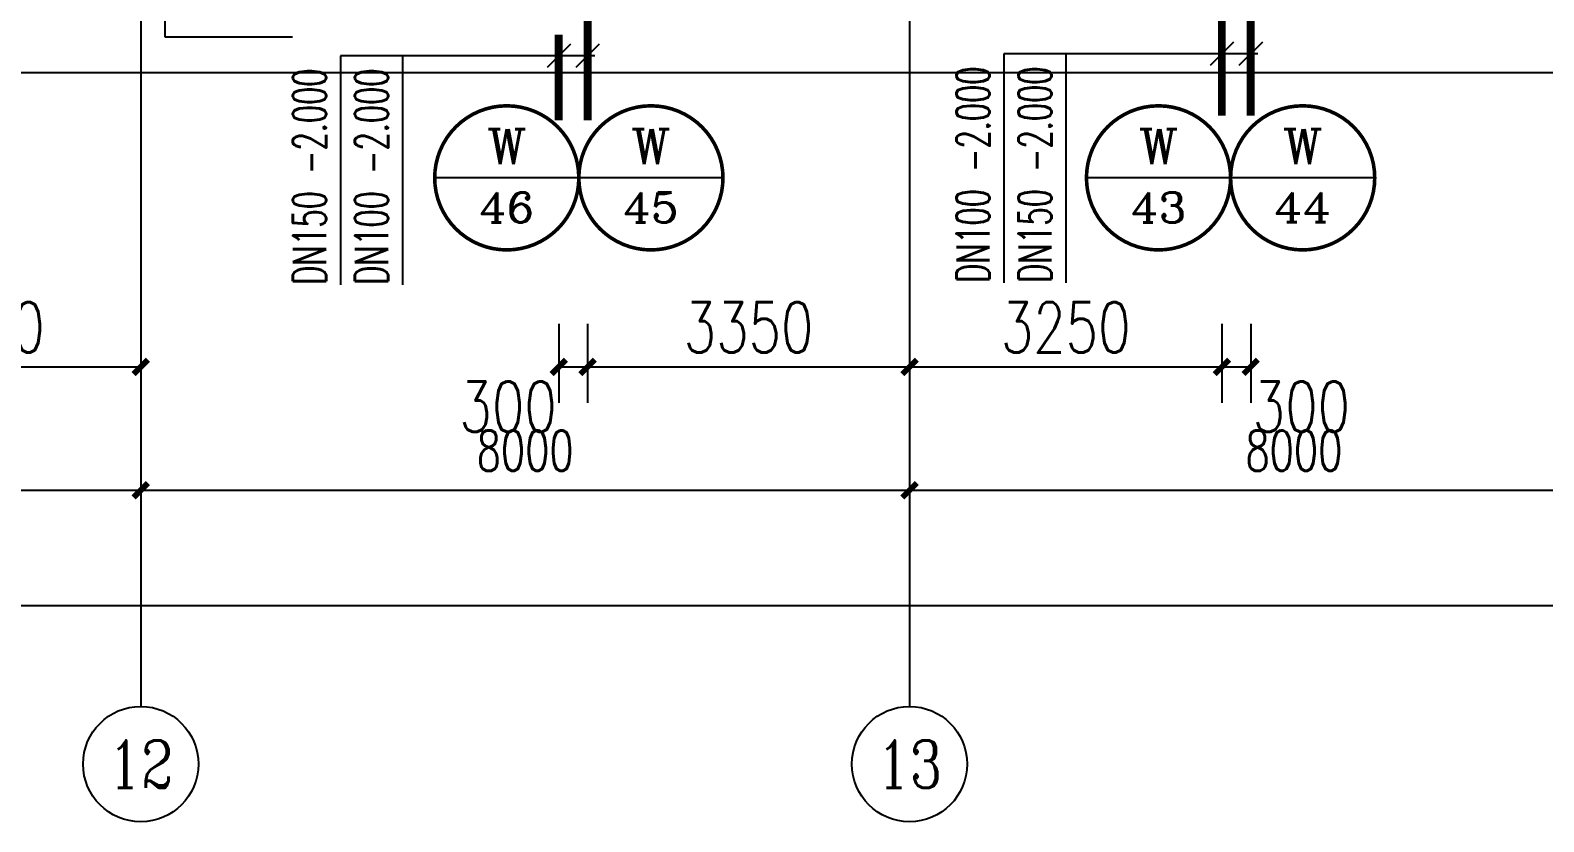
# Model space of a CAD drawing. Extents: x 0 to 2838408, y -923048 to 203859.
# Drawn here: x 2419567 to 2435317, y -278292 to -270054 of the extents above; entities that cross this region are included whole.
import ezdxf
from ezdxf.enums import TextEntityAlignment as Align

# ---------------------------------------------------------------- set-up
doc = ezdxf.new("R2010")
doc.units = 0
doc.header["$LTSCALE"] = 1000
doc.linetypes.add('DASH', pattern=[0.35, 0.25, -0.1])
for name, color, linetype in [('AXIS', 3, 'Continuous'), ('AXIS_TEXT', 7, 'Continuous'), ('DIM_污水', 3, 'Continuous'), ('DIM_消防', 3, 'Continuous'), ('DOTE', 8, 'Continuous'), ('GROUND', 2, 'Continuous'), ('PIPE-污水', 2, 'DASH'), ('TWT_DIM', 3, 'Continuous'), ('XREF', 8, 'Continuous')]:
    doc.layers.add(name, color=color, linetype=linetype)
doc.styles.add('_TCH_AXIS', font='COMPLEX', dxfattribs={"bigfont": 'GBCBIG'})
doc.styles.add('_TCH_DIM_T3', font='SIMPLEX', dxfattribs={"width": 0.75, "bigfont": 'HZTXT'})
doc.styles.add('_TWT_CIRCLE', font='COMPLEX', dxfattribs={"width": 1.1, "height": 2.3, "bigfont": 'HZTXT'})
doc.styles.add('_TWT_PIPEDN', font='SIMPLEX', dxfattribs={"width": 0.8, "height": 2.3, "bigfont": 'HZTXT'})
doc.styles.add('A_DIM_T3', font='SIMPLEX', dxfattribs={"width": 0.7, "bigfont": 'HZ'})
doc.styles.add('COMPLEX', font='COMPLEX')
doc.dimstyles.new('_TCH_ARCH&&150', dxfattribs={"dimtxt": 420, "dimasz": 150, "dimexe": 375, "dimexo": 450, "dimgap": 202.5, "dimtad": 1, "dimdec": 0, "dimzin": 0, "dimdsep": 46, "dimtxsty": 'A_DIM_T3', "dimblk": 'ARCHTICK', "dimcen": 0.09, "dimclrt": 7, "dimazin": 2, "dimtfac": 1, "dimtdec": 0, "dimtix": 1, "dimtmove": 2, "dimatfit": 3, "dimfxl": 150, "dimtolj": 1, "dimtzin": 0, "dimarcsym": 0})
doc.dimstyles.new('_TWT_ARCH&&150', dxfattribs={"dimtxt": 525, "dimasz": 150, "dimexe": 375, "dimexo": 450, "dimgap": 150, "dimtad": 1, "dimdec": 0, "dimzin": 0, "dimdsep": 46, "dimtxsty": '_TCH_DIM_T3', "dimblk": 'ARCHTICK', "dimcen": 0.09, "dimclrt": 7, "dimazin": 2, "dimtfac": 1, "dimtdec": 0, "dimtix": 1, "dimtmove": 2, "dimatfit": 3, "dimfxl": 1, "dimtolj": 1, "dimtzin": 0, "dimarcsym": 0})

# ---------------------------------------------------------------- blocks, each defined once
blk = doc.blocks.new('_ArchTick')
at = {"color": 0, "linetype": 'ByBlock', "const_width": 0.4}
blk.add_lwpolyline([(-0.5, -0.5), (0.5, 0.5)], dxfattribs=at)
blk = doc.blocks.new('*D846')
at = {"layer": 'AXIS', "color": 0, "lineweight": -2, "transparency": 16777216}
for p, q in [((2412717, -271542), (2412717, -275217)), ((2420717, -271542), (2420717, -275217)), ((2412717, -274842), (2420717, -274842))]:
    blk.add_line(p, q, dxfattribs=at)
at = {"layer": 'Defpoints', "color": 0, "transparency": 16777216}
for p in [(2412717, -271092), (2420717, -271092), (2420717, -274842)]:
    blk.add_point(p, dxfattribs=at)
at = {"layer": 'AXIS', "color": 0, "lineweight": -2, "transparency": 16777216, "xscale": 150, "yscale": 150, "zscale": 150, "rotation": 180}
blk.add_blockref('_ArchTick', (2412717, -274842), dxfattribs=at)
at = {"layer": 'AXIS', "color": 0, "lineweight": -2, "transparency": 16777216, "xscale": 150, "yscale": 150, "zscale": 150}
blk.add_blockref('_ArchTick', (2420717, -274842), dxfattribs=at)
at = {"layer": 'AXIS', "color": 7, "transparency": 16777216, "insert": (2416717, -274430), "char_height": 420, "attachment_point": 5, "style": 'A_DIM_T3'}
blk.add_mtext('\\A1;8000', dxfattribs=at)
blk = doc.blocks.new('*D847')
at = {"layer": 'AXIS', "color": 0, "lineweight": -2, "transparency": 16777216}
for p, q in [((2420717, -271542), (2420717, -275217)), ((2428717, -271542), (2428717, -275217)), ((2420717, -274842), (2428717, -274842))]:
    blk.add_line(p, q, dxfattribs=at)
at = {"layer": 'Defpoints', "color": 0, "transparency": 16777216}
for p in [(2420717, -271092), (2428717, -271092), (2428717, -274842)]:
    blk.add_point(p, dxfattribs=at)
at = {"layer": 'AXIS', "color": 0, "lineweight": -2, "transparency": 16777216, "xscale": 150, "yscale": 150, "zscale": 150, "rotation": 180}
blk.add_blockref('_ArchTick', (2420717, -274842), dxfattribs=at)
at = {"layer": 'AXIS', "color": 0, "lineweight": -2, "transparency": 16777216, "xscale": 150, "yscale": 150, "zscale": 150}
blk.add_blockref('_ArchTick', (2428717, -274842), dxfattribs=at)
at = {"layer": 'AXIS', "color": 7, "transparency": 16777216, "insert": (2424717, -274430), "char_height": 420, "attachment_point": 5, "style": 'A_DIM_T3'}
blk.add_mtext('\\A1;8000', dxfattribs=at)
blk = doc.blocks.new('*D848')
at = {"layer": 'AXIS', "color": 0, "lineweight": -2, "transparency": 16777216}
for p, q in [((2428717, -271542), (2428717, -275217)), ((2436717, -271542), (2436717, -275217)), ((2428717, -274842), (2436717, -274842))]:
    blk.add_line(p, q, dxfattribs=at)
at = {"layer": 'Defpoints', "color": 0, "transparency": 16777216}
for p in [(2428717, -271092), (2436717, -271092), (2436717, -274842)]:
    blk.add_point(p, dxfattribs=at)
at = {"layer": 'AXIS', "color": 0, "lineweight": -2, "transparency": 16777216, "xscale": 150, "yscale": 150, "zscale": 150, "rotation": 180}
blk.add_blockref('_ArchTick', (2428717, -274842), dxfattribs=at)
at = {"layer": 'AXIS', "color": 0, "lineweight": -2, "transparency": 16777216, "xscale": 150, "yscale": 150, "zscale": 150}
blk.add_blockref('_ArchTick', (2436717, -274842), dxfattribs=at)
at = {"layer": 'AXIS', "color": 7, "transparency": 16777216, "insert": (2432717, -274430), "char_height": 420, "attachment_point": 5, "style": 'A_DIM_T3'}
blk.add_mtext('\\A1;8000', dxfattribs=at)
blk = doc.blocks.new('*D853')
at = {"layer": 'AXIS', "color": 0, "lineweight": -2, "transparency": 16777216}
for p, q in [((2344917, -271542), (2344917, -276417)), ((2452117, -271542), (2452117, -276417)), ((2344917, -276042), (2452117, -276042))]:
    blk.add_line(p, q, dxfattribs=at)
at = {"layer": 'Defpoints', "color": 0, "transparency": 16777216}
for p in [(2344917, -271092), (2452117, -271092), (2452117, -276042)]:
    blk.add_point(p, dxfattribs=at)
at = {"layer": 'AXIS', "color": 0, "lineweight": -2, "transparency": 16777216, "xscale": 150, "yscale": 150, "zscale": 150, "rotation": 180}
blk.add_blockref('_ArchTick', (2344917, -276042), dxfattribs=at)
at = {"layer": 'AXIS', "color": 0, "lineweight": -2, "transparency": 16777216, "xscale": 150, "yscale": 150, "zscale": 150}
blk.add_blockref('_ArchTick', (2452117, -276042), dxfattribs=at)
at = {"layer": 'AXIS', "color": 7, "transparency": 16777216, "insert": (2398517, -275630), "char_height": 420, "attachment_point": 5, "style": 'A_DIM_T3'}
blk.add_mtext('\\A1;107200', dxfattribs=at)
blk = doc.blocks.new('_AXISO')
at = {"color": 0}
blk.add_circle((0, 0), 0.5, dxfattribs=at)
at = {"layer": 'AXIS_TEXT', "color": 0, "style": 'COMPLEX', "width": 1.041667}
blk.add_attdef('A', text='', height=0.56, dxfattribs=at).set_placement((-0.25, -0.28), (0.25, -0.28), align=Align.FIT)
blk = doc.blocks.new('*D3328')
at = {"layer": 'Defpoints', "color": 0, "transparency": 16777216}
for p in [(2428717, -272658), (2431967, -272658), (2431967, -273558)]:
    blk.add_point(p, dxfattribs=at)
at = {"layer": 'TWT_DIM', "color": 0, "lineweight": -2, "transparency": 16777216}
for p, q in [((2428717, -273108), (2428717, -273933)), ((2431967, -273108), (2431967, -273933)), ((2428717, -273558), (2431967, -273558))]:
    blk.add_line(p, q, dxfattribs=at)
at = {"layer": 'TWT_DIM', "color": 0, "lineweight": -2, "transparency": 16777216, "xscale": 150, "yscale": 150, "zscale": 150, "rotation": 180}
blk.add_blockref('_ArchTick', (2428717, -273558), dxfattribs=at)
at = {"layer": 'TWT_DIM', "color": 0, "lineweight": -2, "transparency": 16777216, "xscale": 150, "yscale": 150, "zscale": 150}
blk.add_blockref('_ArchTick', (2431967, -273558), dxfattribs=at)
at = {"layer": 'TWT_DIM', "color": 7, "transparency": 16777216, "insert": (2430342, -273146), "char_height": 525, "attachment_point": 5, "style": '_TCH_DIM_T3'}
blk.add_mtext('\\A1;3250', dxfattribs=at)
blk = doc.blocks.new('*D3329')
at = {"layer": 'Defpoints', "color": 0, "transparency": 16777216}
for p in [(2431967, -272658), (2432267, -272658), (2432267, -273558)]:
    blk.add_point(p, dxfattribs=at)
at = {"layer": 'TWT_DIM', "color": 0, "lineweight": -2, "transparency": 16777216}
for p, q in [((2431967, -273108), (2431967, -273933)), ((2432267, -273108), (2432267, -273933)), ((2431967, -273558), (2432267, -273558))]:
    blk.add_line(p, q, dxfattribs=at)
at = {"layer": 'TWT_DIM', "color": 0, "lineweight": -2, "transparency": 16777216, "xscale": 150, "yscale": 150, "zscale": 150, "rotation": 180}
blk.add_blockref('_ArchTick', (2431967, -273558), dxfattribs=at)
at = {"layer": 'TWT_DIM', "color": 0, "lineweight": -2, "transparency": 16777216, "xscale": 150, "yscale": 150, "zscale": 150}
blk.add_blockref('_ArchTick', (2432267, -273558), dxfattribs=at)
at = {"layer": 'TWT_DIM', "color": 7, "transparency": 16777216, "insert": (2432795, -273971), "char_height": 525, "attachment_point": 5, "style": '_TCH_DIM_T3'}
blk.add_mtext('\\A1;300', dxfattribs=at)
blk = doc.blocks.new('*D3330')
at = {"layer": 'Defpoints', "color": 0, "transparency": 16777216}
for p in [(2425367, -272658), (2428717, -272658), (2428717, -273558)]:
    blk.add_point(p, dxfattribs=at)
at = {"layer": 'TWT_DIM', "color": 0, "lineweight": -2, "transparency": 16777216}
for p, q in [((2425367, -273108), (2425367, -273933)), ((2428717, -273108), (2428717, -273933)), ((2425367, -273558), (2428717, -273558))]:
    blk.add_line(p, q, dxfattribs=at)
at = {"layer": 'TWT_DIM', "color": 0, "lineweight": -2, "transparency": 16777216, "xscale": 150, "yscale": 150, "zscale": 150, "rotation": 180}
blk.add_blockref('_ArchTick', (2425367, -273558), dxfattribs=at)
at = {"layer": 'TWT_DIM', "color": 0, "lineweight": -2, "transparency": 16777216, "xscale": 150, "yscale": 150, "zscale": 150}
blk.add_blockref('_ArchTick', (2428717, -273558), dxfattribs=at)
at = {"layer": 'TWT_DIM', "color": 7, "transparency": 16777216, "insert": (2427042, -273146), "char_height": 525, "attachment_point": 5, "style": '_TCH_DIM_T3'}
blk.add_mtext('\\A1;3350', dxfattribs=at)
blk = doc.blocks.new('*D3331')
at = {"layer": 'Defpoints', "color": 0, "transparency": 16777216}
for p in [(2425067, -272658), (2425367, -272658), (2425367, -273558)]:
    blk.add_point(p, dxfattribs=at)
at = {"layer": 'TWT_DIM', "color": 0, "lineweight": -2, "transparency": 16777216}
for p, q in [((2425067, -273108), (2425067, -273933)), ((2425367, -273108), (2425367, -273933)), ((2425067, -273558), (2425367, -273558))]:
    blk.add_line(p, q, dxfattribs=at)
at = {"layer": 'TWT_DIM', "color": 0, "lineweight": -2, "transparency": 16777216, "xscale": 150, "yscale": 150, "zscale": 150, "rotation": 180}
blk.add_blockref('_ArchTick', (2425067, -273558), dxfattribs=at)
at = {"layer": 'TWT_DIM', "color": 0, "lineweight": -2, "transparency": 16777216, "xscale": 150, "yscale": 150, "zscale": 150}
blk.add_blockref('_ArchTick', (2425367, -273558), dxfattribs=at)
at = {"layer": 'TWT_DIM', "color": 7, "transparency": 16777216, "insert": (2424539, -273971), "char_height": 525, "attachment_point": 5, "style": '_TCH_DIM_T3'}
blk.add_mtext('\\A1;300', dxfattribs=at)
blk = doc.blocks.new('*D3332')
at = {"layer": 'Defpoints', "color": 0, "transparency": 16777216}
for p in [(2417367, -272658), (2420717, -272658), (2420717, -273558)]:
    blk.add_point(p, dxfattribs=at)
at = {"layer": 'TWT_DIM', "color": 0, "lineweight": -2, "transparency": 16777216}
for p, q in [((2417367, -273108), (2417367, -273933)), ((2420717, -273108), (2420717, -273933)), ((2417367, -273558), (2420717, -273558))]:
    blk.add_line(p, q, dxfattribs=at)
at = {"layer": 'TWT_DIM', "color": 0, "lineweight": -2, "transparency": 16777216, "xscale": 150, "yscale": 150, "zscale": 150, "rotation": 180}
blk.add_blockref('_ArchTick', (2417367, -273558), dxfattribs=at)
at = {"layer": 'TWT_DIM', "color": 0, "lineweight": -2, "transparency": 16777216, "xscale": 150, "yscale": 150, "zscale": 150}
blk.add_blockref('_ArchTick', (2420717, -273558), dxfattribs=at)
at = {"layer": 'TWT_DIM', "color": 7, "transparency": 16777216, "insert": (2419042, -273146), "char_height": 525, "attachment_point": 5, "style": '_TCH_DIM_T3'}
blk.add_mtext('\\A1;3350', dxfattribs=at)
blk = doc.blocks.new('1F1')
at = {"layer": 'AXIS'}
for p, q in [((2420716.7, -271092.2), (2420716.7, -277092.2)), ((2428716.7, -271092.2), (2428716.7, -277092.2))]:
    blk.add_line(p, q, dxfattribs=at)
at = {"layer": 'DOTE'}
for p, q in [((2420716.7, -187892.2), (2420716.7, -271092.2)), ((2428716.7, -187892.2), (2428716.7, -271092.2))]:
    blk.add_line(p, q, dxfattribs=at)
at = {"layer": 'GROUND'}
blk.add_line((2409616.7, -270492.2), (2435916.7, -270492.2), dxfattribs=at)
at = {"layer": 'AXIS'}
ref = blk.add_blockref('_AXISO', (2420716.7, -277692.2), dxfattribs=dict(at, xscale=1200, yscale=1200, zscale=1200))
ref.add_attrib('A', '12', dxfattribs={"layer": 'AXIS_TEXT', "height": 492.67, "style": '_TCH_AXIS'}).set_placement((2420376.6, -277938.5), (2421056.9, -277938.5), align=Align.FIT)
ref = blk.add_blockref('_AXISO', (2428716.7, -277692.2), dxfattribs=dict(at, xscale=1200, yscale=1200, zscale=1200))
ref.add_attrib('A', '13', dxfattribs={"layer": 'AXIS_TEXT', "height": 492.67, "style": '_TCH_AXIS'}).set_placement((2428376.6, -277938.5), (2429056.9, -277938.5), align=Align.FIT)
for p1, p2, distance, picture, middle in [((2344916.7, -271092.2), (2452116.7, -271092.2), -4950, '*D853', (2398516.7, -275629.7)), ((2412716.7, -271092.2), (2420716.7, -271092.2), -3750, '*D846', (2416716.7, -274429.7)), ((2420716.7, -271092.2), (2428716.7, -271092.2), -3750, '*D847', (2424716.7, -274429.7)), ((2428716.7, -271092.2), (2436716.7, -271092.2), -3750, '*D848', (2432716.7, -274429.7))]:
    dim = blk.add_aligned_dim(p1=p1, p2=p2, distance=distance, dimstyle='_TCH_ARCH&&150', dxfattribs=at)
    dim.commit()
    dim.dimension.update_dxf_attribs({"geometry": picture, "text_midpoint": middle})

msp = doc.modelspace()

# ---------------------------------------------------------------- linework, layer by layer
at = {"layer": 'DIM_污水', "linetype": 'ByBlock'}
for p, q in [((2420966.7, -268792.2), (2420966.7, -270123.2)), ((2420966.7, -270123.2), (2422295.4, -270123.2)), ((2425188.7, -270197), (2424944.8, -270441)), ((2425488.7, -270197), (2425244.8, -270441)), ((2432088.7, -270176.3), (2431844.8, -270420.2)), ((2432388.7, -270176.3), (2432144.8, -270420.2)), ((2423440.6, -270319), (2422795.6, -270319)), ((2422795.6, -270319), (2422795.6, -272702.8)), ((2425441.7, -270319), (2423440.6, -270319)), ((2423440.6, -270319), (2423440.6, -272702.8)), ((2430344.6, -270298.3), (2429699.6, -270298.3)), ((2429699.6, -270298.3), (2429699.6, -272682)), ((2432341.7, -270298.3), (2430344.6, -270298.3)), ((2430344.6, -270298.3), (2430344.6, -272682))]:
    msp.add_line(p, q, dxfattribs=at)
at = {"layer": 'DIM_消防'}
for p, q in [((2425275.4, -271590.3), (2423775.4, -271590.3)), ((2426775.4, -271590.3), (2425275.4, -271590.3)), ((2432058.1, -271590.3), (2430558.1, -271590.3)), ((2433558.1, -271590.3), (2432058.1, -271590.3))]:
    msp.add_line(p, q, dxfattribs=at)
at = {"layer": 'DIM_消防', "const_width": 37.5}
for points in [[(2425275.4, -271590.3, 1), (2423775.4, -271590.3, 1)], [(2426775.4, -271590.3, 1), (2425275.4, -271590.3, 1)], [(2432058.1, -271590.3, 1), (2430558.1, -271590.3, 1)], [(2433558.1, -271590.3, 1), (2432058.1, -271590.3, 1)]]:
    msp.add_lwpolyline(points, format="xyb", close=True, dxfattribs=at)
at = {"layer": 'PIPE-污水', "ltscale": 1.5, "const_width": 82.5}
for points in [[(2431966.7, -268672.9), (2431966.7, -270943.3)], [(2432266.7, -268964), (2432266.7, -270943.3)], [(2425366.7, -269809.8), (2425366.7, -270990.9)], [(2425066.7, -270100.9), (2425066.7, -270990.9)]]:
    msp.add_lwpolyline(points, dxfattribs=at)

# ---------------------------------------------------------------- block references
at = {"layer": 'XREF'}
msp.add_blockref('1F1', (0, 0), dxfattribs=at)

# ---------------------------------------------------------------- texts
at = {"layer": 'DIM_污水', "color": 7, "linetype": 'ByBlock', "style": '_TWT_PIPEDN', "width": 0.64}
for s, p in [('-2.000', (2422645.6, -271550.6)), ('-2.000', (2423290.6, -271550.6)), ('-2.000', (2429549.6, -271529.8)), ('-2.000', (2430194.6, -271529.8)), ('DN150', (2422645.6, -272702.8)), ('DN100', (2423290.6, -272702.8)), ('DN100', (2429549.6, -272682)), ('DN150', (2430194.6, -272682))]:
    msp.add_text(s, height=345, rotation=90, dxfattribs=at).set_placement(p)
at = {"layer": 'DIM_消防', "color": 7, "style": '_TWT_CIRCLE'}
for s, height, p, p2 in [('W', 362.4, (2424316.6, -271447.1), (2424734.2, -271447.1)), ('W', 362.4, (2425816.6, -271447.1), (2426234.2, -271447.1)), ('W', 362.4, (2431099.3, -271447.1), (2431516.9, -271447.1)), ('W', 362.4, (2432599.3, -271447.1), (2433016.9, -271447.1)), ('46', 314.27, (2424237.3, -272055.9), (2424813.5, -272055.9)), ('45', 314.27, (2425737.3, -272055.9), (2426313.5, -272055.9)), ('43', 314.27, (2431020, -272055.9), (2431596.2, -272055.9)), ('44', 306.97, (2432510.6, -272049.9), (2433105.5, -272049.9))]:
    msp.add_text(s, height=height, dxfattribs=at).set_placement(p, p2, align=Align.FIT)

# ---------------------------------------------------------------- dimensions: what is measured, and where the dimension line sits
at = {"layer": 'TWT_DIM'}
for p1, p2, picture, middle in [((2417366.7, -272657.6), (2420716.7, -272657.6), '*D3332', (2419041.7, -273145.6)), ((2425366.7, -272657.6), (2428716.7, -272657.6), '*D3330', (2427041.7, -273145.6)), ((2428716.7, -272657.6), (2431966.7, -272657.6), '*D3328', (2430341.7, -273145.6))]:
    dim = msp.add_aligned_dim(p1=p1, p2=p2, distance=-900.5, dimstyle='_TWT_ARCH&&150', dxfattribs=at)
    dim.commit()
    dim.dimension.update_dxf_attribs({"geometry": picture, "text_midpoint": middle})
for base, p1, p2, picture, middle in [((2425366.7, -273558.1), (2425066.7, -272657.6), (2425366.7, -272657.6), '*D3331', (2424538.7, -273970.6)), ((2432266.7, -273558.1), (2431966.7, -272657.6), (2432266.7, -272657.6), '*D3329', (2432794.7, -273970.6))]:
    dim = msp.add_linear_dim(base=base, p1=p1, p2=p2, angle=0, dimstyle='_TWT_ARCH&&150', dxfattribs=at)
    dim.commit()
    dim.dimension.update_dxf_attribs({"geometry": picture, "text_midpoint": middle, "dimtype": 129})

doc.saveas('drawing.dxf')
